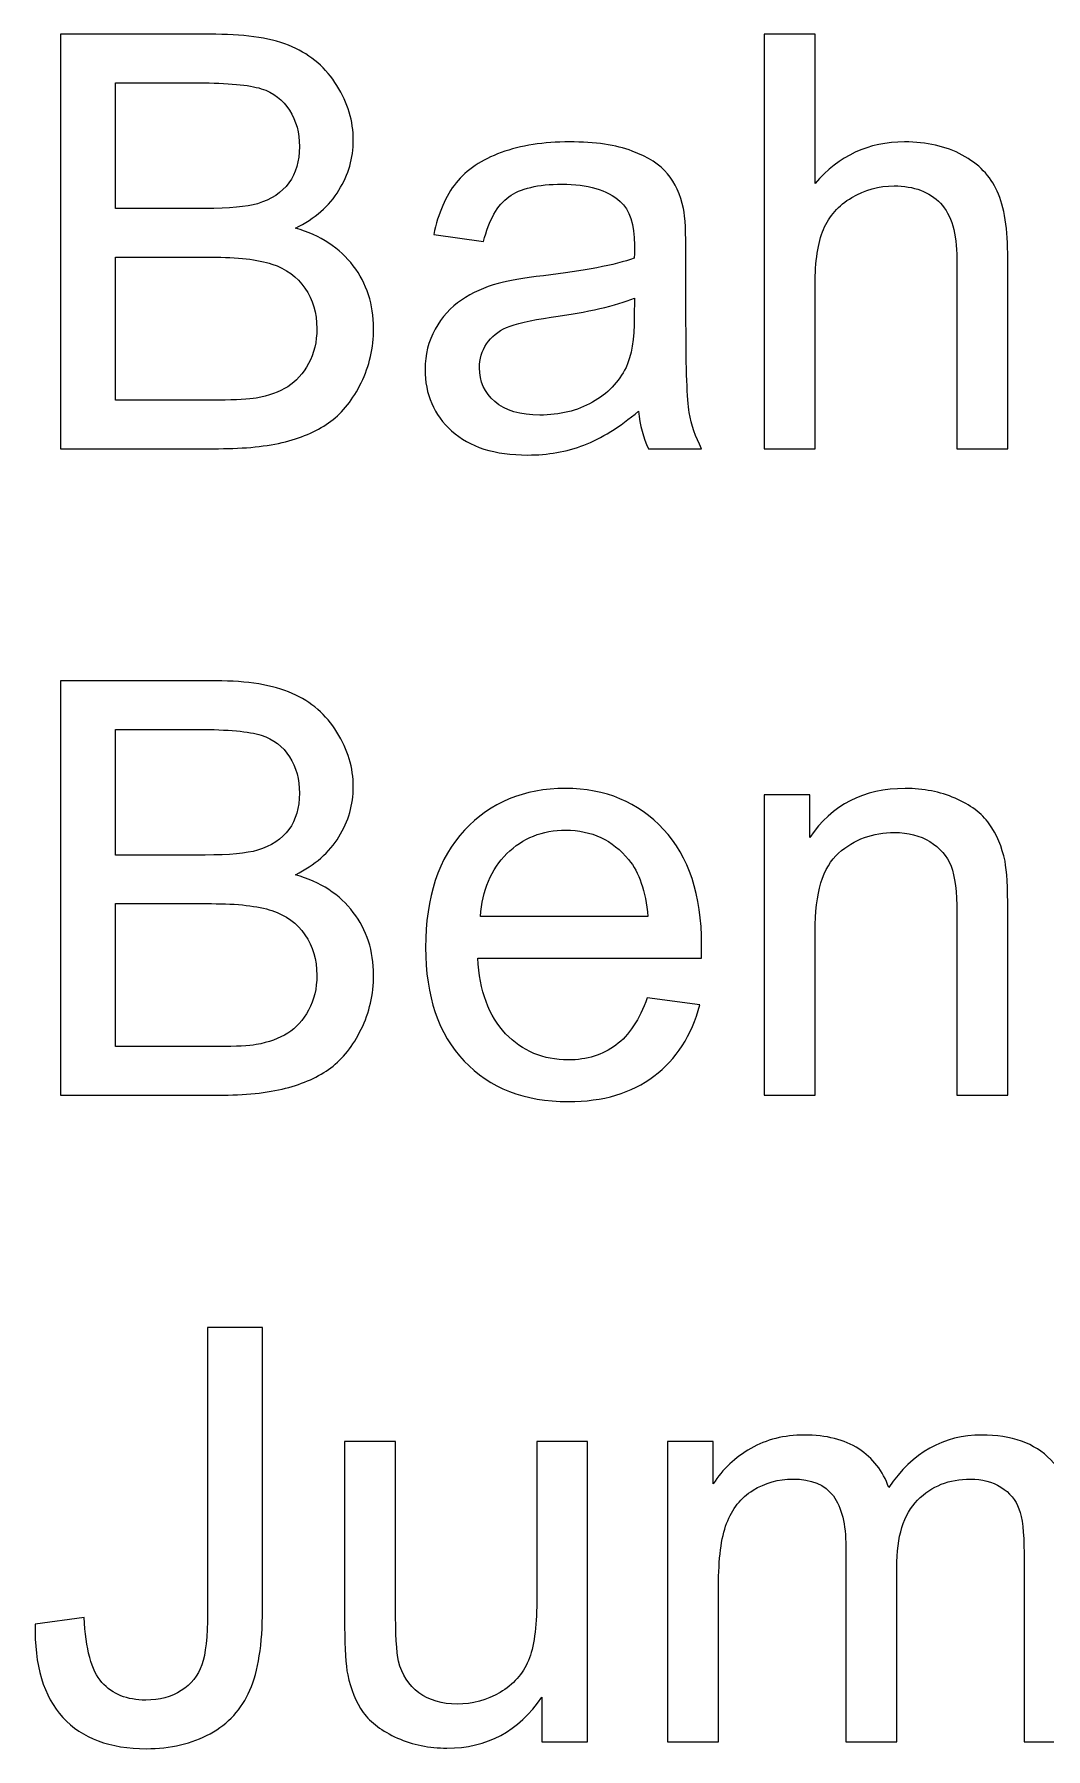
# Model space of a CAD drawing. Header units: millimetres. Extents: x -86 to 86, y -30 to 76.
# Drawn here: x -36.21 to -21.41, y 50.93 to 76.02 of the extents above; entities that cross this region are included whole.
import ezdxf

# ---------------------------------------------------------------- set-up
doc = ezdxf.new("R2010")
doc.units = ezdxf.units.MM
doc.header["$MEASUREMENT"] = 0
doc.layers.add('Layer 1', color=7, linetype='Continuous')

msp = doc.modelspace()

# ---------------------------------------------------------------- linework, layer by layer
at = {"layer": 'Layer 1', "color": 250}
for points, knots in [([(-35.822, 69.9536), (-35.822, 69.9536), (-35.822, 76.0158), (-35.822, 76.0158), (-35.822, 76.0158), (-35.822, 76.0158), (-33.5473, 76.0158), (-33.5473, 76.0158), (-33.5473, 76.0158), (-33.0845, 76.0158), (-32.7133, 75.9551), (-32.4325, 75.8323), (-32.4325, 75.8323), (-32.1531, 75.7095), (-31.9344, 75.5205), (-31.7764, 75.265), (-31.7764, 75.265), (-31.6169, 75.011), (-31.5379, 74.7443), (-31.5379, 74.4649), (-31.5379, 74.4649), (-31.5379, 74.2067), (-31.6084, 73.9626), (-31.7481, 73.734), (-31.7481, 73.734), (-31.8878, 73.5054), (-32.0995, 73.3205), (-32.3831, 73.1794), (-32.3831, 73.1794), (-32.0162, 73.0722), (-31.734, 72.8887), (-31.5379, 72.6291), (-31.5379, 72.6291), (-31.3403, 72.3708), (-31.2415, 72.0646), (-31.2415, 71.7119), (-31.2415, 71.7119), (-31.2415, 71.4268), (-31.3022, 71.1629), (-31.4222, 70.9188), (-31.4222, 70.9188), (-31.5421, 70.6747), (-31.6903, 70.487), (-31.8667, 70.3544), (-31.8667, 70.3544), (-32.0431, 70.2231), (-32.2646, 70.1229), (-32.5299, 70.0552), (-32.5299, 70.0552), (-32.7966, 69.9875), (-33.1226, 69.9536), (-33.5092, 69.9536), (-33.5092, 69.9536), (-33.5092, 69.9536), (-35.822, 69.9536), (-35.822, 69.9536)], [0, 0, 0, 0, 0.0666667, 0.0666667, 0.0666667, 0.0666667, 0.1333333, 0.1333333, 0.1333333, 0.1333333, 0.2, 0.2, 0.2, 0.2, 0.2666667, 0.2666667, 0.2666667, 0.2666667, 0.3333333, 0.3333333, 0.3333333, 0.3333333, 0.4, 0.4, 0.4, 0.4, 0.4666667, 0.4666667, 0.4666667, 0.4666667, 0.5333333, 0.5333333, 0.5333333, 0.5333333, 0.6, 0.6, 0.6, 0.6, 0.6666667, 0.6666667, 0.6666667, 0.6666667, 0.7333333, 0.7333333, 0.7333333, 0.7333333, 0.8, 0.8, 0.8, 0.8, 0.8666667, 0.8666667, 0.8666667, 0.8666667, 1, 1, 1, 1]), ([(-25.5251, 69.9536), (-25.5251, 69.9536), (-25.5251, 76.0158), (-25.5251, 76.0158), (-25.5251, 76.0158), (-25.5251, 76.0158), (-24.78, 76.0158), (-24.78, 76.0158), (-24.78, 76.0158), (-24.78, 76.0158), (-24.78, 73.8342), (-24.78, 73.8342), (-24.78, 73.8342), (-24.4343, 74.2392), (-23.9983, 74.441), (-23.4705, 74.441), (-23.4705, 74.441), (-23.1474, 74.441), (-22.8666, 74.3775), (-22.6267, 74.249), (-22.6267, 74.249), (-22.3882, 74.1206), (-22.2174, 73.9442), (-22.1144, 73.7185), (-22.1144, 73.7185), (-22.0114, 73.4927), (-21.9606, 73.1639), (-21.9606, 72.7349), (-21.9606, 72.7349), (-21.9606, 72.7349), (-21.9606, 69.9536), (-21.9606, 69.9536), (-21.9606, 69.9536), (-21.9606, 69.9536), (-22.7057, 69.9536), (-22.7057, 69.9536), (-22.7057, 69.9536), (-22.7057, 69.9536), (-22.7057, 72.7321), (-22.7057, 72.7321), (-22.7057, 72.7321), (-22.7057, 73.1032), (-22.7861, 73.3741), (-22.9456, 73.5435), (-22.9456, 73.5435), (-23.1064, 73.7128), (-23.3322, 73.7975), (-23.6257, 73.7975), (-23.6257, 73.7975), (-23.8445, 73.7975), (-24.0505, 73.741), (-24.2438, 73.6267), (-24.2438, 73.6267), (-24.4371, 73.5124), (-24.574, 73.3572), (-24.6573, 73.1611), (-24.6573, 73.1611), (-24.7391, 72.9663), (-24.78, 72.6968), (-24.78, 72.3525), (-24.78, 72.3525), (-24.78, 72.3525), (-24.78, 69.9536), (-24.78, 69.9536), (-24.78, 69.9536), (-24.78, 69.9536), (-25.5251, 69.9536), (-25.5251, 69.9536)], [0, 0, 0, 0, 0.0555556, 0.0555556, 0.0555556, 0.0555556, 0.1111111, 0.1111111, 0.1111111, 0.1111111, 0.1666667, 0.1666667, 0.1666667, 0.1666667, 0.2222222, 0.2222222, 0.2222222, 0.2222222, 0.2777778, 0.2777778, 0.2777778, 0.2777778, 0.3333333, 0.3333333, 0.3333333, 0.3333333, 0.3888889, 0.3888889, 0.3888889, 0.3888889, 0.4444444, 0.4444444, 0.4444444, 0.4444444, 0.5, 0.5, 0.5, 0.5, 0.5555556, 0.5555556, 0.5555556, 0.5555556, 0.6111111, 0.6111111, 0.6111111, 0.6111111, 0.6666667, 0.6666667, 0.6666667, 0.6666667, 0.7222222, 0.7222222, 0.7222222, 0.7222222, 0.7777778, 0.7777778, 0.7777778, 0.7777778, 0.8333333, 0.8333333, 0.8333333, 0.8333333, 0.8888889, 0.8888889, 0.8888889, 0.8888889, 1, 1, 1, 1]), ([(-35.0177, 73.4673), (-35.0177, 73.4673), (-33.7068, 73.4673), (-33.7068, 73.4673), (-33.7068, 73.4673), (-33.3512, 73.4673), (-33.0958, 73.4913), (-32.9419, 73.5378), (-32.9419, 73.5378), (-32.7373, 73.5985), (-32.5835, 73.7001), (-32.4805, 73.8412), (-32.4805, 73.8412), (-32.3775, 73.9823), (-32.3253, 74.1587), (-32.3253, 74.3718), (-32.3253, 74.3718), (-32.3253, 74.5736), (-32.3733, 74.7514), (-32.4706, 74.9038), (-32.4706, 74.9038), (-32.5666, 75.0576), (-32.7049, 75.1634), (-32.8841, 75.2199), (-32.8841, 75.2199), (-33.0633, 75.2763), (-33.3709, 75.3046), (-33.8055, 75.3046), (-33.8055, 75.3046), (-33.8055, 75.3046), (-35.0177, 75.3046), (-35.0177, 75.3046), (-35.0177, 75.3046), (-35.0177, 75.3046), (-35.0177, 73.4673), (-35.0177, 73.4673)], [0, 0, 0, 0, 0.1, 0.1, 0.1, 0.1, 0.2, 0.2, 0.2, 0.2, 0.3, 0.3, 0.3, 0.3, 0.4, 0.4, 0.4, 0.4, 0.5, 0.5, 0.5, 0.5, 0.6, 0.6, 0.6, 0.6, 0.7, 0.7, 0.7, 0.7, 0.8, 0.8, 0.8, 0.8, 1, 1, 1, 1]), ([(-27.3638, 70.5039), (-27.6404, 70.2683), (-27.9071, 70.1032), (-28.1625, 70.0058), (-28.1625, 70.0058), (-28.4179, 69.9084), (-28.6916, 69.8605), (-28.9852, 69.8605), (-28.9852, 69.8605), (-29.4678, 69.8605), (-29.8389, 69.9776), (-30.0985, 70.2132), (-30.0985, 70.2132), (-30.3582, 70.4475), (-30.488, 70.7481), (-30.488, 71.1135), (-30.488, 71.1135), (-30.488, 71.328), (-30.4386, 71.5242), (-30.3412, 71.702), (-30.3412, 71.702), (-30.2425, 71.8798), (-30.1141, 72.0209), (-29.956, 72.1281), (-29.956, 72.1281), (-29.7966, 72.2354), (-29.6188, 72.3172), (-29.4198, 72.3723), (-29.4198, 72.3723), (-29.273, 72.4104), (-29.0515, 72.447), (-28.7566, 72.4837), (-28.7566, 72.4837), (-28.1554, 72.5543), (-27.7109, 72.6404), (-27.4273, 72.7391), (-27.4273, 72.7391), (-27.4245, 72.8407), (-27.4231, 72.9057), (-27.4231, 72.9325), (-27.4231, 72.9325), (-27.4231, 73.2344), (-27.4936, 73.4475), (-27.6347, 73.5717), (-27.6347, 73.5717), (-27.8252, 73.7396), (-28.1089, 73.8229), (-28.4842, 73.8229), (-28.4842, 73.8229), (-28.8356, 73.8229), (-29.0952, 73.7608), (-29.2617, 73.638), (-29.2617, 73.638), (-29.4297, 73.5153), (-29.5524, 73.2979), (-29.6329, 72.9847), (-29.6329, 72.9847), (-29.6329, 72.9847), (-30.361, 73.0863), (-30.361, 73.0863), (-30.361, 73.0863), (-30.2947, 73.3981), (-30.186, 73.6507), (-30.0336, 73.8426), (-30.0336, 73.8426), (-29.8812, 74.0345), (-29.6611, 74.1813), (-29.3732, 74.2857), (-29.3732, 74.2857), (-29.0868, 74.3887), (-28.7523, 74.441), (-28.3741, 74.441), (-28.3741, 74.441), (-27.9988, 74.441), (-27.6926, 74.3972), (-27.4569, 74.3083), (-27.4569, 74.3083), (-27.2227, 74.2194), (-27.0491, 74.1093), (-26.939, 73.9753), (-26.939, 73.9753), (-26.829, 73.8412), (-26.7514, 73.6719), (-26.7062, 73.4673), (-26.7062, 73.4673), (-26.6822, 73.3403), (-26.6695, 73.1117), (-26.6695, 72.7829), (-26.6695, 72.7829), (-26.6695, 72.7829), (-26.6695, 71.7951), (-26.6695, 71.7951), (-26.6695, 71.7951), (-26.6695, 71.1051), (-26.654, 70.669), (-26.623, 70.4842), (-26.623, 70.4842), (-26.5933, 70.2993), (-26.5312, 70.1229), (-26.4409, 69.9536), (-26.4409, 69.9536), (-26.4409, 69.9536), (-27.2199, 69.9536), (-27.2199, 69.9536), (-27.2199, 69.9536), (-27.2946, 70.1102), (-27.3426, 70.2937), (-27.3638, 70.5039)], [0, 0, 0, 0, 0.0357143, 0.0357143, 0.0357143, 0.0357143, 0.0714286, 0.0714286, 0.0714286, 0.0714286, 0.1071429, 0.1071429, 0.1071429, 0.1071429, 0.1428571, 0.1428571, 0.1428571, 0.1428571, 0.1785714, 0.1785714, 0.1785714, 0.1785714, 0.2142857, 0.2142857, 0.2142857, 0.2142857, 0.25, 0.25, 0.25, 0.25, 0.2857143, 0.2857143, 0.2857143, 0.2857143, 0.3214286, 0.3214286, 0.3214286, 0.3214286, 0.3571429, 0.3571429, 0.3571429, 0.3571429, 0.3928571, 0.3928571, 0.3928571, 0.3928571, 0.4285714, 0.4285714, 0.4285714, 0.4285714, 0.4642857, 0.4642857, 0.4642857, 0.4642857, 0.5, 0.5, 0.5, 0.5, 0.5357143, 0.5357143, 0.5357143, 0.5357143, 0.5714286, 0.5714286, 0.5714286, 0.5714286, 0.6071429, 0.6071429, 0.6071429, 0.6071429, 0.6428571, 0.6428571, 0.6428571, 0.6428571, 0.6785714, 0.6785714, 0.6785714, 0.6785714, 0.7142857, 0.7142857, 0.7142857, 0.7142857, 0.75, 0.75, 0.75, 0.75, 0.7857143, 0.7857143, 0.7857143, 0.7857143, 0.8214286, 0.8214286, 0.8214286, 0.8214286, 0.8571429, 0.8571429, 0.8571429, 0.8571429, 0.8928571, 0.8928571, 0.8928571, 0.8928571, 0.9285714, 0.9285714, 0.9285714, 0.9285714, 1, 1, 1, 1]), ([(-35.0177, 70.6648), (-35.0177, 70.6648), (-33.5078, 70.6648), (-33.5078, 70.6648), (-33.5078, 70.6648), (-33.2482, 70.6648), (-33.0661, 70.6747), (-32.9603, 70.6944), (-32.9603, 70.6944), (-32.7768, 70.7269), (-32.6216, 70.7819), (-32.4974, 70.8595), (-32.4974, 70.8595), (-32.3733, 70.9371), (-32.2717, 71.05), (-32.1912, 71.1982), (-32.1912, 71.1982), (-32.1108, 71.3464), (-32.0713, 71.5171), (-32.0713, 71.7104), (-32.0713, 71.7104), (-32.0713, 71.9376), (-32.1291, 72.1338), (-32.2463, 72.3017), (-32.2463, 72.3017), (-32.362, 72.4696), (-32.5228, 72.5867), (-32.7289, 72.6545), (-32.7289, 72.6545), (-32.9335, 72.7222), (-33.2298, 72.7561), (-33.615, 72.7561), (-33.615, 72.7561), (-33.615, 72.7561), (-35.0177, 72.7561), (-35.0177, 72.7561), (-35.0177, 72.7561), (-35.0177, 72.7561), (-35.0177, 70.6648), (-35.0177, 70.6648)], [0, 0, 0, 0, 0.0909091, 0.0909091, 0.0909091, 0.0909091, 0.1818182, 0.1818182, 0.1818182, 0.1818182, 0.2727273, 0.2727273, 0.2727273, 0.2727273, 0.3636364, 0.3636364, 0.3636364, 0.3636364, 0.4545455, 0.4545455, 0.4545455, 0.4545455, 0.5454545, 0.5454545, 0.5454545, 0.5454545, 0.6363636, 0.6363636, 0.6363636, 0.6363636, 0.7272727, 0.7272727, 0.7272727, 0.7272727, 0.8181818, 0.8181818, 0.8181818, 0.8181818, 1, 1, 1, 1]), ([(-27.4231, 72.1549), (-27.694, 72.0449), (-28.1004, 71.9517), (-28.6423, 71.8755), (-28.6423, 71.8755), (-28.9499, 71.8318), (-29.1672, 71.7824), (-29.2942, 71.7274), (-29.2942, 71.7274), (-29.4212, 71.6723), (-29.5186, 71.5919), (-29.5877, 71.4875), (-29.5877, 71.4875), (-29.6569, 71.3817), (-29.6921, 71.2645), (-29.6921, 71.1347), (-29.6921, 71.1347), (-29.6921, 70.9386), (-29.6173, 70.7735), (-29.4664, 70.6422), (-29.4664, 70.6422), (-29.3154, 70.511), (-29.0952, 70.4447), (-28.8059, 70.4447), (-28.8059, 70.4447), (-28.5195, 70.4447), (-28.2641, 70.5068), (-28.0397, 70.6323), (-28.0397, 70.6323), (-27.8168, 70.7565), (-27.6517, 70.9273), (-27.5472, 71.1432), (-27.5472, 71.1432), (-27.4668, 71.3111), (-27.4273, 71.558), (-27.4273, 71.884), (-27.4273, 71.884), (-27.4273, 71.884), (-27.4231, 72.1549), (-27.4231, 72.1549)], [0, 0, 0, 0, 0.0909091, 0.0909091, 0.0909091, 0.0909091, 0.1818182, 0.1818182, 0.1818182, 0.1818182, 0.2727273, 0.2727273, 0.2727273, 0.2727273, 0.3636364, 0.3636364, 0.3636364, 0.3636364, 0.4545455, 0.4545455, 0.4545455, 0.4545455, 0.5454545, 0.5454545, 0.5454545, 0.5454545, 0.6363636, 0.6363636, 0.6363636, 0.6363636, 0.7272727, 0.7272727, 0.7272727, 0.7272727, 0.8181818, 0.8181818, 0.8181818, 0.8181818, 1, 1, 1, 1]), ([(-35.822, 60.4949), (-35.822, 60.4949), (-35.822, 66.5571), (-35.822, 66.5571), (-35.822, 66.5571), (-35.822, 66.5571), (-33.5473, 66.5571), (-33.5473, 66.5571), (-33.5473, 66.5571), (-33.0845, 66.5571), (-32.7133, 66.4964), (-32.4325, 66.3736), (-32.4325, 66.3736), (-32.1531, 66.2508), (-31.9344, 66.0618), (-31.7764, 65.8063), (-31.7764, 65.8063), (-31.6169, 65.5523), (-31.5379, 65.2856), (-31.5379, 65.0062), (-31.5379, 65.0062), (-31.5379, 64.748), (-31.6084, 64.5039), (-31.7481, 64.2753), (-31.7481, 64.2753), (-31.8878, 64.0467), (-32.0995, 63.8618), (-32.3831, 63.7207), (-32.3831, 63.7207), (-32.0162, 63.6135), (-31.734, 63.43), (-31.5379, 63.1704), (-31.5379, 63.1704), (-31.3403, 62.9121), (-31.2415, 62.6059), (-31.2415, 62.2532), (-31.2415, 62.2532), (-31.2415, 61.9681), (-31.3022, 61.7042), (-31.4222, 61.4601), (-31.4222, 61.4601), (-31.5421, 61.216), (-31.6903, 61.0283), (-31.8667, 60.8957), (-31.8667, 60.8957), (-32.0431, 60.7644), (-32.2646, 60.6642), (-32.5299, 60.5965), (-32.5299, 60.5965), (-32.7966, 60.5288), (-33.1226, 60.4949), (-33.5092, 60.4949), (-33.5092, 60.4949), (-33.5092, 60.4949), (-35.822, 60.4949), (-35.822, 60.4949)], [0, 0, 0, 0, 0.0666667, 0.0666667, 0.0666667, 0.0666667, 0.1333333, 0.1333333, 0.1333333, 0.1333333, 0.2, 0.2, 0.2, 0.2, 0.2666667, 0.2666667, 0.2666667, 0.2666667, 0.3333333, 0.3333333, 0.3333333, 0.3333333, 0.4, 0.4, 0.4, 0.4, 0.4666667, 0.4666667, 0.4666667, 0.4666667, 0.5333333, 0.5333333, 0.5333333, 0.5333333, 0.6, 0.6, 0.6, 0.6, 0.6666667, 0.6666667, 0.6666667, 0.6666667, 0.7333333, 0.7333333, 0.7333333, 0.7333333, 0.8, 0.8, 0.8, 0.8, 0.8666667, 0.8666667, 0.8666667, 0.8666667, 1, 1, 1, 1]), ([(-35.0177, 64.0086), (-35.0177, 64.0086), (-33.7068, 64.0086), (-33.7068, 64.0086), (-33.7068, 64.0086), (-33.3512, 64.0086), (-33.0958, 64.0326), (-32.9419, 64.0791), (-32.9419, 64.0791), (-32.7373, 64.1398), (-32.5835, 64.2414), (-32.4805, 64.3825), (-32.4805, 64.3825), (-32.3775, 64.5236), (-32.3253, 64.7), (-32.3253, 64.9131), (-32.3253, 64.9131), (-32.3253, 65.1149), (-32.3733, 65.2927), (-32.4706, 65.4451), (-32.4706, 65.4451), (-32.5666, 65.5989), (-32.7049, 65.7047), (-32.8841, 65.7612), (-32.8841, 65.7612), (-33.0633, 65.8176), (-33.3709, 65.8459), (-33.8055, 65.8459), (-33.8055, 65.8459), (-33.8055, 65.8459), (-35.0177, 65.8459), (-35.0177, 65.8459), (-35.0177, 65.8459), (-35.0177, 65.8459), (-35.0177, 64.0086), (-35.0177, 64.0086)], [0, 0, 0, 0, 0.1, 0.1, 0.1, 0.1, 0.2, 0.2, 0.2, 0.2, 0.3, 0.3, 0.3, 0.3, 0.4, 0.4, 0.4, 0.4, 0.5, 0.5, 0.5, 0.5, 0.6, 0.6, 0.6, 0.6, 0.7, 0.7, 0.7, 0.7, 0.8, 0.8, 0.8, 0.8, 1, 1, 1, 1]), ([(-27.2368, 61.9173), (-27.2368, 61.9173), (-26.4663, 61.8157), (-26.4663, 61.8157), (-26.4663, 61.8157), (-26.5863, 61.3684), (-26.8106, 61.0198), (-27.138, 60.7729), (-27.138, 60.7729), (-27.4654, 60.5259), (-27.8831, 60.4018), (-28.3925, 60.4018), (-28.3925, 60.4018), (-29.0331, 60.4018), (-29.5411, 60.5993), (-29.9165, 60.9944), (-29.9165, 60.9944), (-30.2919, 61.3881), (-30.4795, 61.9427), (-30.4795, 62.6553), (-30.4795, 62.6553), (-30.4795, 63.3919), (-30.2904, 63.9648), (-29.9109, 64.3712), (-29.9109, 64.3712), (-29.5313, 64.7791), (-29.0388, 64.9823), (-28.4334, 64.9823), (-28.4334, 64.9823), (-27.8478, 64.9823), (-27.3694, 64.7833), (-26.9983, 64.3839), (-26.9983, 64.3839), (-26.6272, 63.9846), (-26.4409, 63.423), (-26.4409, 62.6991), (-26.4409, 62.6991), (-26.4409, 62.6553), (-26.4423, 62.589), (-26.4451, 62.5015), (-26.4451, 62.5015), (-26.4451, 62.5015), (-29.7175, 62.5015), (-29.7175, 62.5015), (-29.7175, 62.5015), (-29.6893, 62.0203), (-29.5538, 61.6506), (-29.3083, 61.3952), (-29.3083, 61.3952), (-29.0642, 61.1398), (-28.758, 61.0114), (-28.3925, 61.0114), (-28.3925, 61.0114), (-28.1201, 61.0114), (-27.8873, 61.0833), (-27.6954, 61.2273), (-27.6954, 61.2273), (-27.5021, 61.3712), (-27.3497, 61.6012), (-27.2368, 61.9173)], [0, 0, 0, 0, 0.0625, 0.0625, 0.0625, 0.0625, 0.125, 0.125, 0.125, 0.125, 0.1875, 0.1875, 0.1875, 0.1875, 0.25, 0.25, 0.25, 0.25, 0.3125, 0.3125, 0.3125, 0.3125, 0.375, 0.375, 0.375, 0.375, 0.4375, 0.4375, 0.4375, 0.4375, 0.5, 0.5, 0.5, 0.5, 0.5625, 0.5625, 0.5625, 0.5625, 0.625, 0.625, 0.625, 0.625, 0.6875, 0.6875, 0.6875, 0.6875, 0.75, 0.75, 0.75, 0.75, 0.8125, 0.8125, 0.8125, 0.8125, 0.875, 0.875, 0.875, 0.875, 1, 1, 1, 1]), ([(-25.5251, 60.4949), (-25.5251, 60.4949), (-25.5251, 64.8891), (-25.5251, 64.8891), (-25.5251, 64.8891), (-25.5251, 64.8891), (-24.8562, 64.8891), (-24.8562, 64.8891), (-24.8562, 64.8891), (-24.8562, 64.8891), (-24.8562, 64.2654), (-24.8562, 64.2654), (-24.8562, 64.2654), (-24.5345, 64.7438), (-24.0688, 64.9823), (-23.4606, 64.9823), (-23.4606, 64.9823), (-23.1953, 64.9823), (-22.9526, 64.9343), (-22.7311, 64.8397), (-22.7311, 64.8397), (-22.5095, 64.7452), (-22.343, 64.6196), (-22.233, 64.4658), (-22.233, 64.4658), (-22.1229, 64.312), (-22.0453, 64.1285), (-22.0015, 63.9169), (-22.0015, 63.9169), (-21.9747, 63.7786), (-21.9606, 63.5373), (-21.9606, 63.193), (-21.9606, 63.193), (-21.9606, 63.193), (-21.9606, 60.4949), (-21.9606, 60.4949), (-21.9606, 60.4949), (-21.9606, 60.4949), (-22.7057, 60.4949), (-22.7057, 60.4949), (-22.7057, 60.4949), (-22.7057, 60.4949), (-22.7057, 63.1647), (-22.7057, 63.1647), (-22.7057, 63.1647), (-22.7057, 63.4681), (-22.7339, 63.6953), (-22.7918, 63.8449), (-22.7918, 63.8449), (-22.8496, 63.9945), (-22.9526, 64.1144), (-23.0994, 64.2047), (-23.0994, 64.2047), (-23.2461, 64.2936), (-23.4197, 64.3388), (-23.6173, 64.3388), (-23.6173, 64.3388), (-23.9334, 64.3388), (-24.2057, 64.2386), (-24.4357, 64.0368), (-24.4357, 64.0368), (-24.6657, 63.8364), (-24.78, 63.454), (-24.78, 62.8924), (-24.78, 62.8924), (-24.78, 62.8924), (-24.78, 60.4949), (-24.78, 60.4949), (-24.78, 60.4949), (-24.78, 60.4949), (-25.5251, 60.4949), (-25.5251, 60.4949)], [0, 0, 0, 0, 0.0526316, 0.0526316, 0.0526316, 0.0526316, 0.1052632, 0.1052632, 0.1052632, 0.1052632, 0.1578947, 0.1578947, 0.1578947, 0.1578947, 0.2105263, 0.2105263, 0.2105263, 0.2105263, 0.2631579, 0.2631579, 0.2631579, 0.2631579, 0.3157895, 0.3157895, 0.3157895, 0.3157895, 0.3684211, 0.3684211, 0.3684211, 0.3684211, 0.4210526, 0.4210526, 0.4210526, 0.4210526, 0.4736842, 0.4736842, 0.4736842, 0.4736842, 0.5263158, 0.5263158, 0.5263158, 0.5263158, 0.5789474, 0.5789474, 0.5789474, 0.5789474, 0.6315789, 0.6315789, 0.6315789, 0.6315789, 0.6842105, 0.6842105, 0.6842105, 0.6842105, 0.7368421, 0.7368421, 0.7368421, 0.7368421, 0.7894737, 0.7894737, 0.7894737, 0.7894737, 0.8421053, 0.8421053, 0.8421053, 0.8421053, 0.8947368, 0.8947368, 0.8947368, 0.8947368, 1, 1, 1, 1]), ([(-29.6752, 63.1111), (-29.6752, 63.1111), (-27.2283, 63.1111), (-27.2283, 63.1111), (-27.2283, 63.1111), (-27.2608, 63.4808), (-27.3553, 63.7574), (-27.5091, 63.9423), (-27.5091, 63.9423), (-27.7448, 64.2287), (-28.0524, 64.3726), (-28.4292, 64.3726), (-28.4292, 64.3726), (-28.7707, 64.3726), (-29.0571, 64.2583), (-29.29, 64.0297), (-29.29, 64.0297), (-29.5214, 63.8011), (-29.6498, 63.4949), (-29.6752, 63.1111)], [0, 0, 0, 0, 0.1666667, 0.1666667, 0.1666667, 0.1666667, 0.3333333, 0.3333333, 0.3333333, 0.3333333, 0.5, 0.5, 0.5, 0.5, 0.6666667, 0.6666667, 0.6666667, 0.6666667, 1, 1, 1, 1]), ([(-35.0177, 61.2061), (-35.0177, 61.2061), (-33.5078, 61.2061), (-33.5078, 61.2061), (-33.5078, 61.2061), (-33.2482, 61.2061), (-33.0661, 61.216), (-32.9603, 61.2357), (-32.9603, 61.2357), (-32.7768, 61.2682), (-32.6216, 61.3232), (-32.4974, 61.4008), (-32.4974, 61.4008), (-32.3733, 61.4784), (-32.2717, 61.5913), (-32.1912, 61.7395), (-32.1912, 61.7395), (-32.1108, 61.8877), (-32.0713, 62.0584), (-32.0713, 62.2517), (-32.0713, 62.2517), (-32.0713, 62.4789), (-32.1291, 62.6751), (-32.2463, 62.843), (-32.2463, 62.843), (-32.362, 63.0109), (-32.5228, 63.128), (-32.7289, 63.1958), (-32.7289, 63.1958), (-32.9335, 63.2635), (-33.2298, 63.2974), (-33.615, 63.2974), (-33.615, 63.2974), (-33.615, 63.2974), (-35.0177, 63.2974), (-35.0177, 63.2974), (-35.0177, 63.2974), (-35.0177, 63.2974), (-35.0177, 61.2061), (-35.0177, 61.2061)], [0, 0, 0, 0, 0.0909091, 0.0909091, 0.0909091, 0.0909091, 0.1818182, 0.1818182, 0.1818182, 0.1818182, 0.2727273, 0.2727273, 0.2727273, 0.2727273, 0.3636364, 0.3636364, 0.3636364, 0.3636364, 0.4545455, 0.4545455, 0.4545455, 0.4545455, 0.5454545, 0.5454545, 0.5454545, 0.5454545, 0.6363636, 0.6363636, 0.6363636, 0.6363636, 0.7272727, 0.7272727, 0.7272727, 0.7272727, 0.8181818, 0.8181818, 0.8181818, 0.8181818, 1, 1, 1, 1]), ([(-36.1946, 52.7578), (-36.1946, 52.7578), (-35.4749, 52.8565), (-35.4749, 52.8565), (-35.4749, 52.8565), (-35.4551, 52.3923), (-35.3691, 52.0748), (-35.2153, 51.9026), (-35.2153, 51.9026), (-35.0614, 51.7319), (-34.8469, 51.6458), (-34.5746, 51.6458), (-34.5746, 51.6458), (-34.3742, 51.6458), (-34.2007, 51.6924), (-34.0553, 51.7841), (-34.0553, 51.7841), (-33.91, 51.8772), (-33.8084, 52.0028), (-33.7533, 52.1609), (-33.7533, 52.1609), (-33.6983, 52.3189), (-33.6715, 52.5729), (-33.6715, 52.92), (-33.6715, 52.92), (-33.6715, 52.92), (-33.6715, 57.0984), (-33.6715, 57.0984), (-33.6715, 57.0984), (-33.6715, 57.0984), (-32.8672, 57.0984), (-32.8672, 57.0984), (-32.8672, 57.0984), (-32.8672, 57.0984), (-32.8672, 52.968), (-32.8672, 52.968), (-32.8672, 52.968), (-32.8672, 52.4614), (-32.9278, 52.0691), (-33.0506, 51.7897), (-33.0506, 51.7897), (-33.1734, 51.5117), (-33.3667, 51.3001), (-33.6334, 51.1533), (-33.6334, 51.1533), (-33.8987, 51.008), (-34.2105, 50.9346), (-34.5675, 50.9346), (-34.5675, 50.9346), (-35.0995, 50.9346), (-35.5059, 51.087), (-35.7882, 51.3932), (-35.7882, 51.3932), (-36.0704, 51.6994), (-36.2059, 52.1538), (-36.1946, 52.7578)], [0, 0, 0, 0, 0.0666667, 0.0666667, 0.0666667, 0.0666667, 0.1333333, 0.1333333, 0.1333333, 0.1333333, 0.2, 0.2, 0.2, 0.2, 0.2666667, 0.2666667, 0.2666667, 0.2666667, 0.3333333, 0.3333333, 0.3333333, 0.3333333, 0.4, 0.4, 0.4, 0.4, 0.4666667, 0.4666667, 0.4666667, 0.4666667, 0.5333333, 0.5333333, 0.5333333, 0.5333333, 0.6, 0.6, 0.6, 0.6, 0.6666667, 0.6666667, 0.6666667, 0.6666667, 0.7333333, 0.7333333, 0.7333333, 0.7333333, 0.8, 0.8, 0.8, 0.8, 0.8666667, 0.8666667, 0.8666667, 0.8666667, 1, 1, 1, 1]), ([(-28.7777, 51.0362), (-28.7777, 51.0362), (-28.7777, 51.6895), (-28.7777, 51.6895), (-28.7777, 51.6895), (-29.1192, 51.1914), (-29.582, 50.9431), (-30.1676, 50.9431), (-30.1676, 50.9431), (-30.4259, 50.9431), (-30.6672, 50.9925), (-30.8915, 51.0912), (-30.8915, 51.0912), (-31.1159, 51.1914), (-31.2824, 51.3156), (-31.3911, 51.4652), (-31.3911, 51.4652), (-31.4997, 51.6162), (-31.5759, 51.7996), (-31.6197, 52.0169), (-31.6197, 52.0169), (-31.6493, 52.1637), (-31.6648, 52.3951), (-31.6648, 52.7112), (-31.6648, 52.7112), (-31.6648, 52.7112), (-31.6648, 55.4304), (-31.6648, 55.4304), (-31.6648, 55.4304), (-31.6648, 55.4304), (-30.9198, 55.4304), (-30.9198, 55.4304), (-30.9198, 55.4304), (-30.9198, 55.4304), (-30.9198, 52.9991), (-30.9198, 52.9991), (-30.9198, 52.9991), (-30.9198, 52.611), (-30.9042, 52.3485), (-30.8746, 52.2145), (-30.8746, 52.2145), (-30.828, 52.0183), (-30.7293, 51.8659), (-30.5769, 51.7545), (-30.5769, 51.7545), (-30.4259, 51.643), (-30.2396, 51.5865), (-30.0166, 51.5865), (-30.0166, 51.5865), (-29.7937, 51.5865), (-29.5848, 51.643), (-29.3901, 51.7573), (-29.3901, 51.7573), (-29.1954, 51.8716), (-29.0571, 52.0282), (-28.9752, 52.2244), (-28.9752, 52.2244), (-28.8948, 52.4205), (-28.8539, 52.707), (-28.8539, 53.0809), (-28.8539, 53.0809), (-28.8539, 53.0809), (-28.8539, 55.4304), (-28.8539, 55.4304), (-28.8539, 55.4304), (-28.8539, 55.4304), (-28.1088, 55.4304), (-28.1088, 55.4304), (-28.1088, 55.4304), (-28.1088, 55.4304), (-28.1088, 51.0362), (-28.1088, 51.0362), (-28.1088, 51.0362), (-28.1088, 51.0362), (-28.7777, 51.0362), (-28.7777, 51.0362)], [0, 0, 0, 0, 0.05, 0.05, 0.05, 0.05, 0.1, 0.1, 0.1, 0.1, 0.15, 0.15, 0.15, 0.15, 0.2, 0.2, 0.2, 0.2, 0.25, 0.25, 0.25, 0.25, 0.3, 0.3, 0.3, 0.3, 0.35, 0.35, 0.35, 0.35, 0.4, 0.4, 0.4, 0.4, 0.45, 0.45, 0.45, 0.45, 0.5, 0.5, 0.5, 0.5, 0.55, 0.55, 0.55, 0.55, 0.6, 0.6, 0.6, 0.6, 0.65, 0.65, 0.65, 0.65, 0.7, 0.7, 0.7, 0.7, 0.75, 0.75, 0.75, 0.75, 0.8, 0.8, 0.8, 0.8, 0.85, 0.85, 0.85, 0.85, 0.9, 0.9, 0.9, 0.9, 1, 1, 1, 1]), ([(-26.939, 51.0362), (-26.939, 51.0362), (-26.939, 55.4304), (-26.939, 55.4304), (-26.939, 55.4304), (-26.939, 55.4304), (-26.2701, 55.4304), (-26.2701, 55.4304), (-26.2701, 55.4304), (-26.2701, 55.4304), (-26.2701, 54.8095), (-26.2701, 54.8095), (-26.2701, 54.8095), (-26.1333, 55.024), (-25.9498, 55.1976), (-25.7212, 55.3274), (-25.7212, 55.3274), (-25.4926, 55.4586), (-25.233, 55.5236), (-24.9409, 55.5236), (-24.9409, 55.5236), (-24.6163, 55.5236), (-24.3496, 55.4558), (-24.1422, 55.3218), (-24.1422, 55.3218), (-23.9347, 55.1863), (-23.788, 54.9986), (-23.7033, 54.7559), (-23.7033, 54.7559), (-23.3534, 55.2681), (-22.9004, 55.5236), (-22.3416, 55.5236), (-22.3416, 55.5236), (-21.9041, 55.5236), (-21.5669, 55.4036), (-21.3326, 55.1623), (-21.3326, 55.1623), (-21.097, 54.921), (-20.9784, 54.5499), (-20.9784, 54.0489), (-20.9784, 54.0489), (-20.9784, 54.0489), (-20.9784, 51.0362), (-20.9784, 51.0362), (-20.9784, 51.0362), (-20.9784, 51.0362), (-21.7235, 51.0362), (-21.7235, 51.0362), (-21.7235, 51.0362), (-21.7235, 51.0362), (-21.7235, 53.802), (-21.7235, 53.802), (-21.7235, 53.802), (-21.7235, 54.0983), (-21.7489, 54.3128), (-21.7969, 54.444), (-21.7969, 54.444), (-21.8449, 54.5753), (-21.9324, 54.6797), (-22.0608, 54.7601), (-22.0608, 54.7601), (-22.1878, 54.8406), (-22.3373, 54.8801), (-22.5081, 54.8801), (-22.5081, 54.8801), (-22.8185, 54.8801), (-23.0754, 54.7771), (-23.28, 54.5725), (-23.28, 54.5725), (-23.4846, 54.3664), (-23.5862, 54.0376), (-23.5862, 53.5861), (-23.5862, 53.5861), (-23.5862, 53.5861), (-23.5862, 51.0362), (-23.5862, 51.0362), (-23.5862, 51.0362), (-23.5862, 51.0362), (-24.3313, 51.0362), (-24.3313, 51.0362), (-24.3313, 51.0362), (-24.3313, 51.0362), (-24.3313, 53.8881), (-24.3313, 53.8881), (-24.3313, 53.8881), (-24.3313, 54.2183), (-24.3919, 54.4666), (-24.5133, 54.6317), (-24.5133, 54.6317), (-24.6346, 54.7968), (-24.8336, 54.8801), (-25.1088, 54.8801), (-25.1088, 54.8801), (-25.3176, 54.8801), (-25.5109, 54.825), (-25.6887, 54.715), (-25.6887, 54.715), (-25.8665, 54.6049), (-25.995, 54.444), (-26.0754, 54.231), (-26.0754, 54.231), (-26.1544, 54.0193), (-26.1939, 53.7131), (-26.1939, 53.3137), (-26.1939, 53.3137), (-26.1939, 53.3137), (-26.1939, 51.0362), (-26.1939, 51.0362), (-26.1939, 51.0362), (-26.1939, 51.0362), (-26.939, 51.0362), (-26.939, 51.0362)], [0, 0, 0, 0, 0.0344828, 0.0344828, 0.0344828, 0.0344828, 0.0689655, 0.0689655, 0.0689655, 0.0689655, 0.1034483, 0.1034483, 0.1034483, 0.1034483, 0.137931, 0.137931, 0.137931, 0.137931, 0.1724138, 0.1724138, 0.1724138, 0.1724138, 0.2068966, 0.2068966, 0.2068966, 0.2068966, 0.2413793, 0.2413793, 0.2413793, 0.2413793, 0.2758621, 0.2758621, 0.2758621, 0.2758621, 0.3103448, 0.3103448, 0.3103448, 0.3103448, 0.3448276, 0.3448276, 0.3448276, 0.3448276, 0.3793103, 0.3793103, 0.3793103, 0.3793103, 0.4137931, 0.4137931, 0.4137931, 0.4137931, 0.4482759, 0.4482759, 0.4482759, 0.4482759, 0.4827586, 0.4827586, 0.4827586, 0.4827586, 0.5172414, 0.5172414, 0.5172414, 0.5172414, 0.5517241, 0.5517241, 0.5517241, 0.5517241, 0.5862069, 0.5862069, 0.5862069, 0.5862069, 0.6206897, 0.6206897, 0.6206897, 0.6206897, 0.6551724, 0.6551724, 0.6551724, 0.6551724, 0.6896552, 0.6896552, 0.6896552, 0.6896552, 0.7241379, 0.7241379, 0.7241379, 0.7241379, 0.7586207, 0.7586207, 0.7586207, 0.7586207, 0.7931034, 0.7931034, 0.7931034, 0.7931034, 0.8275862, 0.8275862, 0.8275862, 0.8275862, 0.862069, 0.862069, 0.862069, 0.862069, 0.8965517, 0.8965517, 0.8965517, 0.8965517, 0.9310345, 0.9310345, 0.9310345, 0.9310345, 1, 1, 1, 1])]:
    msp.add_open_spline(points, degree=3, knots=knots, dxfattribs=at)

doc.saveas('drawing.dxf')
